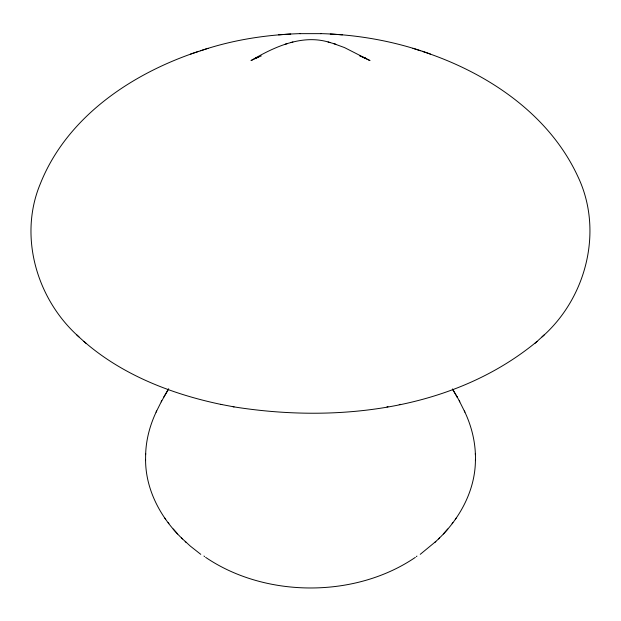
<?xml version="1.0" encoding="UTF-8"?>
<svg xmlns="http://www.w3.org/2000/svg" width="621" height="621" viewBox="0 0 621 621"><rect width="100%" height="100%" fill="white"/><g stroke="black" fill="none" stroke-linecap="round" stroke-linejoin="round"><path stroke-width="0.93" d="M182.496 538.927C160.924 518.302 145.461 489.752 145.57 459.377M145.64 454.688C146.013 439.536 150.096 424.578 156.671 410.97M475.43 459.377C475.539 489.752 460.083 518.294 438.504 538.927M145.555 460.635L145.656 453.431M161.204 401.88L168.687 388.769M156.088 412.15L161.77 400.739M163.602 397.331L168.384 389.282M452.088 523.705L452.872 522.634M455.317 519.265L456.117 518.17M443.363 533.99L447.803 528.999M542.048 336.885C586.449 297.948 603.728 230.414 577.778 176.341C548.654 113.449 486.398 72.339 422.226 51.341M420.231 554.343L435.81 541.489M434.824 542.428L439.521 537.957M233.022 406.701L234.047 406.887C337.42 423.274 454.122 410.139 537.08 341.403M534.96 343.351L544.237 334.882M416.963 556.098L416.326 556.595M415.302 557.394C355.414 598.264 265.532 598.085 205.66 557.363M257.731 57.388L251.008 60.571C274.265 46.917 302.481 33.705 329.883 42.5M261.286 55.944L255.138 58.358L258.445 57.155M198.774 51.341C132.32 73.162 66.874 116.771 40.256 183.956C18.265 236.655 36.996 299.733 78.952 336.885M200.567 50.798C232.735 39.822 266.688 34.644 300.603 33.604M190.6 54.05L208.051 48.306M285.218 44.223L287.57 43.54M291.117 42.5L292.918 41.972M386.953 406.887L387.978 406.701M399.233 404.55L400.413 404.333M290.729 34.023L278.612 34.846M299.834 33.643L321.166 33.643M320.397 33.604C357.843 34.597 395.15 41.273 430.4 54.05M342.388 34.846L330.271 34.023M76.763 334.882C115.964 372.414 168.151 393.287 220.587 404.333L221.767 404.55M220.587 404.333L234.047 406.887M333.43 43.54L344.523 47.592L369.992 60.571L363.269 57.388M328.082 41.972L335.782 44.223M412.949 48.306L420.433 50.798M362.555 57.155L365.862 58.358L359.714 55.944M200.769 554.343L190.337 546.115L181.479 537.965M204.635 556.563L203.96 556.028M83.92 341.403L86.04 343.351M185.198 541.489L186.184 542.428M173.197 528.999L177.637 533.99M164.883 518.17L165.683 519.265M168.128 522.634L168.912 523.705M452.616 389.282L458.647 399.598L464.912 412.15C472.007 427.24 475.88 443.922 475.445 460.635M452.445 389.002L457.398 397.331L456.73 396.214M459.23 400.739L459.796 401.88M464.322 410.962L464.912 412.15M475.344 453.431L475.36 454.688"/></g></svg>
